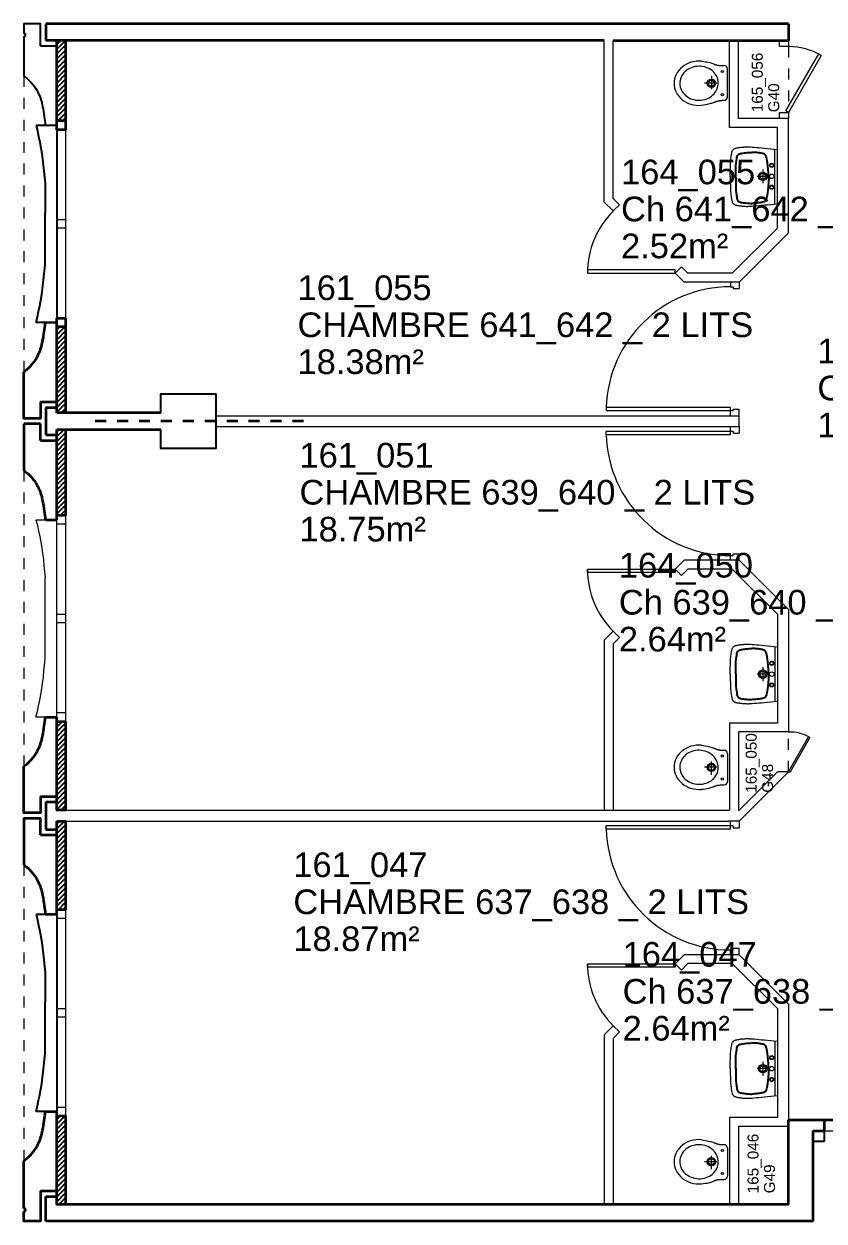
# Model space of a CAD drawing. Header units: metres. Extents: x -8 to 211, y -5 to 116.
# Drawn here: x 158.35 to 165.65, y 45.45 to 56.37 of the extents above; entities that cross this region are included whole.
import ezdxf

# ---------------------------------------------------------------- set-up
doc = ezdxf.new("R2010")
doc.units = ezdxf.units.M
doc.header["$LTSCALE"] = 0.6
doc.header["$MEASUREMENT"] = 0
doc.linetypes.add('CACHÉ', pattern=[0.25, 0.125, -0.125])
doc.linetypes.add('CONTINU', pattern=[0])
doc.layers.get('0').update_dxf_attribs({"linetype": 'CONTINUOUS'})
for name, color, linetype in [('002 poteaux', 7, 'CONTINUOUS'), ('004 cloisons', 7, 'CONTINUOUS'), ('004 isolation', 7, 'CONTINUOUS'), ('006 sanitaire', 5, 'CONTINUOUS'), ('007 Fenêtre', 7, 'CONTINUOUS'), ('A_Etiqu_Gaine', 8, 'CONTINUOUS'), ('A_Etiqu_Gaine_ancien', 8, 'CONTINUOUS'), ('A_Etiqu_Gaine_code', 8, 'CONTINUOUS'), ('A_Etiqu_Local', 8, 'CONTINUOUS')]:
    doc.layers.add(name, color=color, linetype=linetype)
for name, color, linetype, lineweight in [('A_CHASS', 4, 'CONTINU', 20), ('A_MURS_CLOI', 7, 'CONTINU', 20), ('A_MURS_STRU', 7, 'CONTINU', 35), ('A_PORT', 8, 'CONTINUOUS', 0), ('A_SANI', 5, 'CONTINU', 0)]:
    doc.layers.add(name, color=color, linetype=linetype, lineweight=lineweight)
doc.styles.add('Attribut', font='arial.ttf')

# ---------------------------------------------------------------- blocks, each defined once
blk = doc.blocks.new('BROCA4-G65')
at = {"layer": '007 Fenêtre', "linetype": 'Continuous'}
for p in [(13.593613, 2.269392), (13.593613, 1.530585)]:
    blk.add_line(p, (13.593613, 1.999991), dxfattribs=at)
for points in [[(13.510208, 2.799986), (13.700211, 2.799986), (13.700211, 0.999995), (13.510208, 0.999995)], [(13.510208, 2.799986), (13.52267, 2.748829), (13.534033, 2.697812), (13.544365, 2.646723), (13.553736, 2.595351), (13.562213, 2.543487), (13.569866, 2.490919), (13.576764, 2.437436), (13.582975, 2.382828), (13.588568, 2.326884), (13.593613, 2.269392)], [(13.510208, 0.999995), (13.52267, 1.051152), (13.534033, 1.102169), (13.544365, 1.153258), (13.553736, 1.204629), (13.562213, 1.256492), (13.569866, 1.30906), (13.576764, 1.362542), (13.582975, 1.41715), (13.588568, 1.473094), (13.593613, 1.530585)]]:
    blk.add_lwpolyline(points, dxfattribs=at)
blk = doc.blocks.new('BROCA4-G93')
at = {"layer": '004 cloisons', "color": 1, "linetype": 'Continuous'}
for p in [(13.593613, 9.469394), (13.593613, 8.730586)]:
    blk.add_line(p, (13.593613, 9.199992), dxfattribs=at)
blk.add_lwpolyline([(13.510208, 9.999988), (13.52267, 9.948831), (13.534033, 9.897813), (13.544365, 9.846724), (13.553736, 9.795353), (13.562213, 9.743488), (13.569866, 9.69092), (13.576764, 9.637438), (13.582975, 9.582829), (13.588568, 9.526885), (13.593613, 9.469394)], dxfattribs=at)
blk = doc.blocks.new('BROCA4-G92')
at = {"layer": '004 cloisons', "color": 1, "linetype": 'Continuous'}
for points in [[(13.510208, 9.999988), (13.700211, 9.999988), (13.700211, 8.199994), (13.510208, 8.199994)], [(13.510208, 8.199994), (13.52267, 8.251151), (13.534033, 8.302169), (13.544365, 8.353257), (13.553736, 8.404628), (13.562213, 8.456492), (13.569866, 8.50906), (13.576764, 8.562543), (13.582975, 8.617151), (13.588568, 8.673095), (13.593613, 8.730586)]]:
    blk.add_lwpolyline(points, dxfattribs=at)
at = {"layer": '004 cloisons'}
blk.add_blockref('BROCA4-G93', (0, 0), dxfattribs=at)
blk = doc.blocks.new('A_Etiqu_Local')
at = {"style": 'Attribut', "flags": 1}
for tag, p in [('CODE_HOPITAL', (-0.446, 1.974)), ('CODE_SITE', (-0.446, 1.749)), ('CODE_BATIMENT', (-0.446, 1.524)), ('CODE_SECTEUR', (-0.446, 1.299)), ('CODE_ETAGE', (-0.446, 1.074)), ('NOM_NORMALISE', (-0.446, -0.843)), ('SECTEUR_ACTIVITE', (-0.446, -1.068)), ('SOUS_SECTEUR_ACTIVITE', (-0.446, -1.293)), ('VOLUME', (-0.446, -1.518)), ('SERVICE', (-0.446, -1.743)), ('CODE_UG', (-0.446, -1.968)), ('CODE_UA', (-0.446, -2.193)), ('CODE_POLE', (-0.446, -2.418)), ('OCCUPANT_EXTERNE', (-0.446, -2.643)), ('DISPONIBILITE', (-0.446, -2.868)), ('ACCES_HANDICAPES', (-0.446, -3.093)), ('NATURE_SOL', (-0.446, -3.318)), ('RISQUE_LABORATOIRE', (-0.446, -3.543)), ('AMIANTE', (-0.446, -3.768))]:
    blk.add_attdef(tag, p, '', height=0.15, dxfattribs=at)
at = {"layer": 'A_Etiqu_Local', "style": 'Attribut'}
for tag, p in [('CODE_PIECE', (-0.448, 0.533)), ('NOM_USAGE', (-0.448, 0.195)), ('SURFACE', (-0.448, -0.142))]:
    blk.add_attdef(tag, p, '', height=0.225, dxfattribs=at)
blk = doc.blocks.new('A_Etiqu_Gaine')
at = {"style": 'Attribut', "flags": 1}
for tag, p in [('CODE_HOPITAL', (-0.432, 0.865)), ('CODE_SITE', (-0.432, 0.715)), ('CODE_BATIMENT', (-0.432, 0.565)), ('CODE_SECTEUR', (-0.432, 0.415)), ('CODE_ETAGE', (-0.432, 0.265)), ('NOM_NORMALISE', (-0.432, -0.335)), ('SECTEUR_ACTIVITE', (-0.432, -0.485)), ('SOUS_SECTEUR_ACTIVITE', (-0.432, -0.635)), ('SURFACE', (-0.432, -0.785)), ('CODE_UG', (-0.432, -0.935)), ('CODE_POLE', (-0.432, -1.085)), ('AMIANTE', (-0.432, -1.235))]:
    blk.add_attdef(tag, p, '', height=0.1, dxfattribs=at)
at = {"layer": 'A_Etiqu_Gaine', "style": 'Attribut'}
blk.add_attdef('NOM_USAGE', (-0.432, -0.185), '', height=0.1, dxfattribs=at)
at = {"layer": 'A_Etiqu_Gaine_ancien', "style": 'Attribut'}
blk.add_attdef('CODE_PIECE_ANCIEN', (-0.432, 0.115), '', height=0.1, dxfattribs=at)
at = {"layer": 'A_Etiqu_Gaine_code', "style": 'Attribut'}
blk.add_attdef('CODE_PIECE', (-0.432, -0.035), '', height=0.1, dxfattribs=at)
blk = doc.blocks.new('BROCA4-G329')
at = {"layer": '006 sanitaire', "linetype": 'Continuous'}
for points in [[(27.871058, 12.724569), (27.868091, 12.768528), (27.865162, 12.80576), (27.862252, 12.836877), (27.859341, 12.862489), (27.85641, 12.883208), (27.85344, 12.899643), (27.850412, 12.912407), (27.847308, 12.92211), (27.844107, 12.929363), (27.84079, 12.934776), (27.84079, 12.934776), (27.839079, 12.936977), (27.837307, 12.9389), (27.835448, 12.940577), (27.833475, 12.942039), (27.831361, 12.943315), (27.829079, 12.944436), (27.826603, 12.945433), (27.823905, 12.946336), (27.820959, 12.947175), (27.817738, 12.947981), (27.817738, 12.947981), (27.810426, 12.949572), (27.802072, 12.951126), (27.792839, 12.952621), (27.782893, 12.954029), (27.772398, 12.955327), (27.761519, 12.956489), (27.750421, 12.957491), (27.739267, 12.958306), (27.728224, 12.958911), (27.717455, 12.95928)], [(27.871058, 12.727926), (27.868091, 12.683964), (27.865162, 12.646729), (27.862252, 12.615611), (27.859341, 12.589998), (27.85641, 12.56928), (27.85344, 12.552844), (27.850412, 12.540081), (27.847308, 12.530379), (27.844107, 12.523127), (27.84079, 12.517713), (27.84079, 12.517713), (27.839079, 12.515513), (27.837307, 12.513589), (27.835448, 12.511912), (27.833475, 12.51045), (27.831361, 12.509173), (27.829079, 12.508051), (27.826603, 12.507053), (27.823905, 12.50615), (27.820959, 12.50531), (27.817738, 12.504503), (27.817738, 12.504503), (27.810424, 12.502912), (27.802055, 12.501356), (27.79278, 12.49986), (27.782754, 12.498449), (27.772126, 12.497148), (27.761048, 12.495981), (27.749672, 12.494974), (27.73815, 12.494151), (27.726633, 12.493536), (27.715273, 12.493155)]]:
    blk.add_lwpolyline(points, dxfattribs=at)
blk = doc.blocks.new('BROCA4-G330')
at = {"layer": '006 sanitaire', "linetype": 'Continuous'}
for points in [[(27.569025, 12.724569), (27.569417, 12.768528), (27.570285, 12.80576), (27.571591, 12.836877), (27.573297, 12.862489), (27.575364, 12.883208), (27.577755, 12.899643), (27.580432, 12.912407), (27.583357, 12.92211), (27.586492, 12.929363), (27.589798, 12.934776), (27.589798, 12.934776), (27.59151, 12.936977), (27.593281, 12.9389), (27.59514, 12.940577), (27.597113, 12.942039), (27.599227, 12.943315), (27.601508, 12.944436), (27.603985, 12.945433), (27.606682, 12.946336), (27.609628, 12.947175), (27.612849, 12.947981), (27.612849, 12.947981), (27.62016, 12.949572), (27.628515, 12.951126), (27.637748, 12.952621), (27.647695, 12.954029), (27.658191, 12.955327), (27.669071, 12.956489), (27.68017, 12.957491), (27.691324, 12.958306), (27.702368, 12.958911), (27.713137, 12.95928)], [(27.569025, 12.727926), (27.569417, 12.683964), (27.570285, 12.646729), (27.571591, 12.615611), (27.573297, 12.589998), (27.575364, 12.56928), (27.577755, 12.552844), (27.580432, 12.540081), (27.583357, 12.530379), (27.586492, 12.523127), (27.589798, 12.517713), (27.589798, 12.517713), (27.59151, 12.515513), (27.593281, 12.513589), (27.59514, 12.511912), (27.597113, 12.51045), (27.599227, 12.509173), (27.601508, 12.508051), (27.603985, 12.507053), (27.606682, 12.50615), (27.609628, 12.50531), (27.612849, 12.504503), (27.612849, 12.504503), (27.620163, 12.502912), (27.628533, 12.501356), (27.637807, 12.49986), (27.647835, 12.498449), (27.658464, 12.497148), (27.669542, 12.495981), (27.680918, 12.494974), (27.692441, 12.494151), (27.703958, 12.493536), (27.715319, 12.493155)]]:
    blk.add_lwpolyline(points, dxfattribs=at)

msp = doc.modelspace()

# ---------------------------------------------------------------- linework, layer by layer
at = {"layer": '002 poteaux', "color": 8, "linetype": 'Continuous'}
msp.add_lwpolyline([(159.6, 52.821), (159.6, 52.996), (160.1, 52.996), (160.1, 52.496), (159.6, 52.496), (159.6, 52.671)], dxfattribs=at)
at = {"layer": '004 cloisons', "color": 8, "linetype": 'Continuous'}
for p, q in [((158.5, 56.171), (158.65, 56.171)), ((158.65, 55.446), (158.65, 56.171)), ((158.55, 55.446), (158.65, 55.446)), ((158.55, 53.646), (158.65, 53.646))]:
    msp.add_line(p, q, dxfattribs=at)
for points in [[(158.5, 56.171), (158.5, 56.371), (158.35, 56.371), (158.35, 56.286)], [(158.35, 56.256), (158.35, 55.896)], [(158.35, 55.896), (158.375, 55.876), (158.397, 55.856), (158.416, 55.837), (158.432, 55.818), (158.446, 55.8), (158.458, 55.783), (158.468, 55.766), (158.477, 55.749), (158.484, 55.733), (158.491, 55.718), (158.491, 55.718), (158.494, 55.71), (158.497, 55.703), (158.5, 55.695), (158.502, 55.688), (158.505, 55.68), (158.507, 55.672), (158.509, 55.664), (158.512, 55.656), (158.514, 55.647), (158.516, 55.637), (158.516, 55.637), (158.52, 55.617), (158.524, 55.595), (158.528, 55.573), (158.531, 55.55), (158.535, 55.527), (158.538, 55.506), (158.541, 55.487), (158.543, 55.47), (158.545, 55.456), (158.547, 55.446)]]:
    msp.add_lwpolyline(points, dxfattribs=at)
msp.add_lwpolyline([(165.65, 46.171), (165.55, 46.171), (165.55, 46.271), (165.65, 46.271)], close=True, dxfattribs=at)
msp.add_arc((158.35, 56.271), 0.015, 270, 90, dxfattribs=at)
at = {"layer": '004 isolation', "color": 8, "linetype": 'Continuous'}
for p, q in [((158.686, 56.221), (158.65, 56.185)), ((158.65, 56.141), (158.73, 56.221)), ((158.65, 55.486), (158.65, 56.221)), ((158.65, 56.221), (158.73, 56.221)), ((158.73, 56.177), (158.65, 56.097)), ((158.73, 56.221), (158.73, 55.486)), ((158.65, 56.053), (158.73, 56.133)), ((158.73, 56.089), (158.65, 56.009)), ((158.65, 55.964), (158.73, 56.044)), ((158.73, 56), (158.65, 55.92)), ((158.65, 55.876), (158.73, 55.956)), ((158.73, 55.912), (158.65, 55.832)), ((158.65, 55.788), (158.73, 55.868)), ((158.73, 55.823), (158.65, 55.743)), ((158.65, 55.699), (158.73, 55.779)), ((158.73, 55.735), (158.65, 55.655)), ((158.65, 55.611), (158.73, 55.691)), ((158.73, 55.647), (158.65, 55.567)), ((158.65, 55.522), (158.73, 55.602)), ((158.73, 55.558), (158.658, 55.486)), ((158.702, 55.486), (158.73, 55.514)), ((158.73, 55.486), (158.65, 55.486)), ((158.678, 53.606), (158.65, 53.578)), ((158.65, 53.534), (158.723, 53.606)), ((158.65, 53.606), (158.73, 53.606)), ((158.65, 52.821), (158.65, 53.606)), ((158.73, 53.569), (158.65, 53.489)), ((158.73, 53.606), (158.73, 52.821)), ((158.65, 53.445), (158.73, 53.525)), ((158.73, 53.481), (158.65, 53.401)), ((158.65, 53.357), (158.73, 53.437)), ((158.73, 53.393), (158.65, 53.313)), ((158.65, 53.268), (158.73, 53.348)), ((158.73, 53.304), (158.65, 53.224)), ((158.65, 53.18), (158.73, 53.26)), ((158.73, 53.216), (158.65, 53.136)), ((158.65, 53.092), (158.73, 53.172)), ((158.73, 53.128), (158.65, 53.048)), ((158.65, 53.003), (158.73, 53.083)), ((158.73, 53.039), (158.65, 52.959)), ((158.65, 52.915), (158.73, 52.995)), ((158.73, 52.951), (158.65, 52.871)), ((158.65, 52.827), (158.73, 52.907)), ((158.73, 52.821), (158.65, 52.821)), ((158.73, 52.862), (158.689, 52.821)), ((158.671, 52.671), (158.65, 52.65)), ((158.65, 52.606), (158.716, 52.671)), ((158.73, 52.671), (158.65, 52.671)), ((158.65, 52.671), (158.65, 51.886)), ((158.73, 51.886), (158.73, 52.671)), ((158.73, 52.641), (158.65, 52.561)), ((158.65, 52.517), (158.73, 52.597)), ((158.73, 52.553), (158.65, 52.473)), ((158.65, 52.429), (158.73, 52.509)), ((158.73, 52.465), (158.65, 52.385)), ((158.65, 52.341), (158.73, 52.421)), ((158.73, 52.376), (158.65, 52.296)), ((158.65, 52.252), (158.73, 52.332)), ((158.73, 52.288), (158.65, 52.208)), ((158.65, 52.164), (158.73, 52.244)), ((158.73, 52.2), (158.65, 52.12)), ((158.65, 52.075), (158.73, 52.155)), ((158.73, 52.111), (158.65, 52.031)), ((158.65, 51.987), (158.73, 52.067)), ((158.73, 52.023), (158.65, 51.943)), ((158.65, 51.899), (158.73, 51.979)), ((158.73, 51.934), (158.682, 51.886)), ((158.65, 51.886), (158.73, 51.886)), ((158.726, 51.886), (158.73, 51.89)), ((158.658, 50.006), (158.65, 49.998)), ((158.65, 49.954), (158.702, 50.006)), ((158.65, 50.006), (158.73, 50.006)), ((158.65, 49.196), (158.65, 50.006)), ((158.73, 49.99), (158.65, 49.91)), ((158.65, 49.866), (158.73, 49.946)), ((158.73, 50.006), (158.73, 49.196)), ((158.73, 49.901), (158.65, 49.821)), ((158.65, 49.777), (158.73, 49.857)), ((158.73, 49.813), (158.65, 49.733)), ((158.65, 49.689), (158.73, 49.769)), ((158.73, 49.725), (158.65, 49.645)), ((158.65, 49.6), (158.73, 49.68)), ((158.73, 49.636), (158.65, 49.556)), ((158.65, 49.512), (158.73, 49.592)), ((158.73, 49.548), (158.65, 49.468)), ((158.65, 49.424), (158.73, 49.504)), ((158.73, 49.459), (158.65, 49.379)), ((158.65, 49.335), (158.73, 49.415)), ((158.73, 49.371), (158.65, 49.291)), ((158.65, 49.247), (158.73, 49.327)), ((158.73, 49.283), (158.65, 49.203)), ((158.73, 49.196), (158.65, 49.196)), ((158.688, 49.196), (158.73, 49.238)), ((158.676, 49.096), (158.65, 49.07)), ((158.65, 49.026), (158.72, 49.096)), ((158.65, 48.286), (158.65, 49.096)), ((158.65, 49.096), (158.73, 49.096)), ((158.73, 49.062), (158.65, 48.982)), ((158.73, 49.096), (158.73, 48.286)), ((158.65, 48.937), (158.73, 49.017)), ((158.73, 48.973), (158.65, 48.893)), ((158.65, 48.849), (158.73, 48.929)), ((158.73, 48.885), (158.65, 48.805)), ((158.65, 48.761), (158.73, 48.841)), ((158.73, 48.797), (158.65, 48.716)), ((158.65, 48.672), (158.73, 48.752)), ((158.73, 48.708), (158.65, 48.628)), ((158.65, 48.584), (158.73, 48.664)), ((158.73, 48.62), (158.65, 48.54)), ((158.65, 48.496), (158.73, 48.576)), ((158.73, 48.531), (158.65, 48.451)), ((158.65, 48.407), (158.73, 48.487)), ((158.73, 48.443), (158.65, 48.363)), ((158.65, 48.319), (158.73, 48.399)), ((158.73, 48.355), (158.662, 48.286)), ((158.706, 48.286), (158.73, 48.31)), ((158.73, 48.286), (158.65, 48.286)), ((158.682, 46.406), (158.65, 46.374)), ((158.65, 46.33), (158.726, 46.406)), ((158.65, 45.596), (158.65, 46.406)), ((158.65, 46.406), (158.73, 46.406)), ((158.73, 46.366), (158.65, 46.286)), ((158.73, 46.406), (158.73, 45.596)), ((158.65, 46.242), (158.73, 46.322)), ((158.73, 46.277), (158.65, 46.197)), ((158.65, 46.153), (158.73, 46.233)), ((158.73, 46.189), (158.65, 46.109)), ((158.65, 46.065), (158.73, 46.145)), ((158.73, 46.101), (158.65, 46.021)), ((158.65, 45.976), (158.73, 46.056)), ((158.73, 46.012), (158.65, 45.932)), ((158.65, 45.888), (158.73, 45.968)), ((158.73, 45.924), (158.65, 45.844)), ((158.65, 45.8), (158.73, 45.88)), ((158.73, 45.836), (158.65, 45.756)), ((158.65, 45.711), (158.73, 45.791)), ((158.73, 45.747), (158.65, 45.667)), ((158.65, 45.623), (158.73, 45.703)), ((158.73, 45.596), (158.65, 45.596)), ((158.73, 45.659), (158.667, 45.596)), ((158.712, 45.596), (158.73, 45.615))]:
    msp.add_line(p, q, dxfattribs=at)
at = {"layer": 'A_CHASS', "color": 8, "linetype": 'CACHÉ'}
for p, q in [((158.35, 55.896), (158.35, 53.196)), ((158.35, 52.296), (158.35, 49.596)), ((158.35, 48.696), (158.35, 45.996)), ((165.65, 46.271), (167.1, 46.271))]:
    msp.add_line(p, q, dxfattribs=at)
at = {"layer": 'A_CHASS', "color": 8, "linetype": 'Continuous'}
for p, q in [((158.65, 53.686), (158.65, 55.406)), ((158.73, 55.406), (158.73, 53.686)), ((158.543, 50.577), (158.543, 51.316)), ((158.65, 50.986), (158.73, 50.986)), ((158.73, 50.906), (158.65, 50.906))]:
    msp.add_line(p, q, dxfattribs=at)
for points in [[(158.65, 54.586), (158.73, 54.586)], [(158.73, 54.506), (158.65, 54.506)], [(158.46, 51.846), (158.473, 51.795), (158.484, 51.744), (158.494, 51.693), (158.504, 51.641), (158.512, 51.59), (158.52, 51.537), (158.527, 51.484), (158.533, 51.429), (158.538, 51.373), (158.543, 51.316)], [(158.46, 51.846), (158.65, 51.846)], [(158.73, 51.886), (158.73, 50.006), (158.65, 50.006), (158.65, 51.886)], [(158.65, 51.886), (158.73, 51.886)], [(158.73, 51.806), (158.65, 51.806)], [(158.46, 50.046), (158.473, 50.097), (158.484, 50.148), (158.494, 50.199), (158.504, 50.251), (158.512, 50.303), (158.52, 50.355), (158.527, 50.409), (158.533, 50.463), (158.538, 50.519), (158.543, 50.577)], [(158.65, 50.046), (158.46, 50.046)], [(158.65, 50.086), (158.73, 50.086)], [(158.73, 48.286), (158.73, 46.406), (158.65, 46.406), (158.65, 48.286)], [(158.65, 48.286), (158.73, 48.286)], [(158.73, 48.206), (158.65, 48.206)], [(158.65, 47.386), (158.73, 47.386)], [(158.73, 47.306), (158.65, 47.306)], [(158.65, 46.486), (158.73, 46.486)]]:
    msp.add_lwpolyline(points, dxfattribs=at)
at = {"layer": 'A_MURS_CLOI', "color": 8, "linetype": 'Continuous'}
for p, q in [((163.645, 54.746), (163.645, 56.221)), ((163.725, 54.779), (163.725, 56.221)), ((164.788, 55.427), (164.788, 56.221)), ((164.868, 55.507), (164.868, 56.221)), ((165.325, 55.507), (164.868, 55.507)), ((165.325, 54.466), (165.325, 55.507)), ((165.225, 55.427), (164.788, 55.427)), ((165.225, 54.507), (165.225, 55.427)), ((163.727, 54.664), (163.645, 54.746)), ((163.783, 54.72), (163.725, 54.779)), ((163.727, 54.664), (163.783, 54.72)), ((164.813, 54.096), (165.225, 54.507)), ((164.875, 54.016), (165.325, 54.466)), ((164.292, 54.098), (164.349, 54.154)), ((164.375, 54.016), (164.292, 54.098)), ((164.408, 54.096), (164.349, 54.154)), ((164.813, 54.096), (164.408, 54.096)), ((164.875, 54.016), (164.375, 54.016)), ((160.1, 52.796), (164.775, 52.796)), ((164.875, 52.696), (164.875, 52.796)), ((160.1, 52.696), (164.775, 52.696)), ((164.375, 51.476), (164.292, 51.394)), ((164.875, 51.476), (164.375, 51.476)), ((164.875, 51.476), (165.325, 51.026)), ((164.292, 51.394), (164.349, 51.337)), ((164.408, 51.396), (164.349, 51.337)), ((164.813, 51.396), (164.408, 51.396)), ((164.813, 51.396), (165.225, 50.985)), ((165.325, 51.026), (165.325, 49.91)), ((165.225, 50.985), (165.225, 49.99)), ((163.727, 50.828), (163.645, 50.746)), ((163.727, 50.828), (163.783, 50.772)), ((163.645, 50.746), (163.645, 49.196)), ((163.783, 50.772), (163.725, 50.713)), ((163.725, 50.713), (163.725, 49.196)), ((164.788, 49.99), (164.788, 49.196)), ((165.225, 49.99), (164.788, 49.99)), ((165.325, 49.91), (164.868, 49.91)), ((164.868, 49.91), (164.868, 49.189)), ((165.224, 49.546), (164.868, 49.189)), ((164.875, 49.096), (165.325, 49.546)), ((165.325, 49.546), (165.224, 49.546)), ((158.65, 49.196), (164.788, 49.196)), ((158.65, 49.096), (164.775, 49.096)), ((164.375, 47.876), (164.292, 47.794)), ((164.875, 47.876), (164.375, 47.876)), ((164.875, 47.876), (165.325, 47.426)), ((164.292, 47.794), (164.349, 47.737)), ((164.408, 47.796), (164.349, 47.737)), ((164.813, 47.796), (164.408, 47.796)), ((164.813, 47.796), (165.225, 47.385)), ((165.325, 47.426), (165.325, 46.31)), ((165.225, 47.385), (165.225, 46.39)), ((163.727, 47.228), (163.645, 47.146)), ((163.727, 47.228), (163.783, 47.172)), ((163.645, 47.146), (163.645, 45.596)), ((163.783, 47.172), (163.725, 47.113)), ((163.725, 47.113), (163.725, 46.149)), ((165.225, 46.39), (164.788, 46.39)), ((164.788, 46.39), (164.788, 45.596)), ((165.325, 46.31), (164.868, 46.31)), ((164.868, 46.31), (164.868, 45.596)), ((163.725, 46.149), (163.725, 45.596))]:
    msp.add_line(p, q, dxfattribs=at)
at = {"layer": 'A_MURS_STRU', "color": 8, "linetype": 'Continuous'}
for p, q in [((165.325, 56.371), (158.55, 56.371)), ((158.55, 56.371), (158.55, 56.221)), ((165.325, 56.371), (165.325, 56.221)), ((163.645, 56.221), (158.55, 56.221)), ((163.725, 56.221), (165.325, 56.221)), ((158.73, 53.686), (158.73, 52.821)), ((158.5, 52.921), (158.65, 52.921)), ((158.55, 52.871), (158.55, 52.621)), ((158.55, 52.871), (158.65, 52.871)), ((159.6, 52.821), (158.65, 52.821)), ((158.5, 52.721), (158.35, 52.721)), ((158.35, 52.721), (158.35, 52.296)), ((158.5, 52.571), (158.5, 52.721)), ((158.65, 52.671), (159.6, 52.671)), ((158.65, 51.846), (158.65, 52.671)), ((158.5, 52.571), (158.65, 52.571)), ((158.55, 52.621), (158.65, 52.621)), ((158.35, 52.296), (158.375, 52.276)), ((158.375, 52.276), (158.397, 52.256)), ((158.397, 52.256), (158.416, 52.237)), ((158.416, 52.237), (158.432, 52.218)), ((158.432, 52.218), (158.446, 52.2)), ((158.446, 52.2), (158.458, 52.183)), ((158.458, 52.183), (158.468, 52.166)), ((158.468, 52.166), (158.477, 52.149)), ((158.477, 52.149), (158.484, 52.133)), ((158.484, 52.133), (158.491, 52.118)), ((158.491, 52.118), (158.494, 52.11)), ((158.494, 52.11), (158.497, 52.103)), ((158.497, 52.103), (158.5, 52.095)), ((158.5, 52.095), (158.502, 52.088)), ((158.502, 52.088), (158.505, 52.08)), ((158.505, 52.08), (158.507, 52.072)), ((158.507, 52.072), (158.509, 52.064)), ((158.509, 52.064), (158.512, 52.056)), ((158.512, 52.056), (158.514, 52.047)), ((158.514, 52.047), (158.516, 52.037)), ((158.516, 52.037), (158.52, 52.017)), ((158.52, 52.017), (158.524, 51.995)), ((158.524, 51.995), (158.528, 51.973)), ((158.528, 51.973), (158.531, 51.95)), ((158.531, 51.95), (158.535, 51.927)), ((158.535, 51.927), (158.538, 51.906)), ((158.538, 51.906), (158.541, 51.887)), ((158.541, 51.887), (158.543, 51.87)), ((158.543, 51.87), (158.545, 51.856)), ((158.545, 51.856), (158.547, 51.846)), ((158.55, 51.846), (158.65, 51.846)), ((158.55, 50.046), (158.65, 50.046)), ((158.5, 49.321), (158.65, 49.321)), ((158.55, 49.271), (158.55, 49.021)), ((158.55, 49.271), (158.65, 49.271)), ((158.65, 48.246), (158.65, 49.096)), ((158.5, 48.971), (158.65, 48.971)), ((158.55, 49.021), (158.65, 49.021)), ((158.55, 48.246), (158.65, 48.246)), ((158.55, 46.446), (158.65, 46.446)), ((165.325, 46.371), (165.65, 46.371)), ((165.325, 45.596), (165.325, 46.371)), ((165.65, 46.371), (165.65, 46.271)), ((165.55, 46.271), (165.65, 46.271)), ((165.55, 45.446), (165.55, 46.271)), ((158.5, 45.721), (158.65, 45.721)), ((158.55, 45.446), (158.55, 45.671)), ((158.55, 45.671), (158.65, 45.671)), ((165.325, 45.596), (158.65, 45.596)), ((165.55, 45.446), (158.55, 45.446))]:
    msp.add_line(p, q, dxfattribs=at)
at = {"layer": 'A_MURS_STRU', "color": 8, "linetype": 'CACHÉ'}
for p, q in [((160.9, 52.746), (159, 52.746)), ((165.65, 46.371), (167.1, 46.371))]:
    msp.add_line(p, q, dxfattribs=at)
at = {"layer": 'A_MURS_STRU', "color": 8, "linetype": 'Continuous'}
for points in [[(158.73, 56.221), (158.73, 55.406), (158.65, 55.406), (158.65, 56.221)], [(158.73, 55.486), (158.65, 55.486)], [(158.35, 53.196), (158.375, 53.216), (158.397, 53.236), (158.416, 53.255), (158.432, 53.274), (158.446, 53.292), (158.458, 53.31), (158.468, 53.327), (158.477, 53.343), (158.484, 53.359), (158.491, 53.374), (158.491, 53.374), (158.494, 53.382), (158.497, 53.389), (158.5, 53.397), (158.502, 53.404), (158.505, 53.412), (158.507, 53.42), (158.509, 53.428), (158.512, 53.437), (158.514, 53.445), (158.516, 53.455), (158.516, 53.455), (158.52, 53.475), (158.524, 53.497), (158.528, 53.52), (158.531, 53.542), (158.535, 53.565), (158.538, 53.586), (158.541, 53.605), (158.543, 53.622), (158.545, 53.636), (158.547, 53.646)], [(158.65, 52.821), (158.65, 53.686)], [(158.65, 53.686), (158.73, 53.686)], [(158.73, 53.606), (158.65, 53.606)], [(158.5, 52.921), (158.5, 52.771), (158.35, 52.771), (158.35, 53.196)], [(158.73, 52.671), (158.73, 51.886), (158.65, 51.886)], [(158.35, 49.596), (158.375, 49.616), (158.397, 49.636), (158.416, 49.655), (158.432, 49.674), (158.446, 49.692), (158.458, 49.71), (158.468, 49.727), (158.477, 49.743), (158.484, 49.759), (158.491, 49.774), (158.491, 49.774), (158.494, 49.782), (158.497, 49.789), (158.5, 49.797), (158.502, 49.804), (158.505, 49.812), (158.507, 49.82), (158.509, 49.828), (158.512, 49.837), (158.514, 49.845), (158.516, 49.855), (158.516, 49.855), (158.52, 49.875), (158.524, 49.897), (158.528, 49.92), (158.531, 49.942), (158.535, 49.965), (158.538, 49.986), (158.541, 50.005), (158.543, 50.022), (158.545, 50.036), (158.547, 50.046)], [(158.65, 50.006), (158.73, 50.006), (158.73, 49.196), (158.65, 49.196), (158.65, 50.046)], [(158.5, 49.321), (158.5, 49.171), (158.35, 49.171), (158.35, 49.596)], [(158.5, 48.971), (158.5, 49.121), (158.35, 49.121), (158.35, 48.696)], [(158.65, 49.096), (158.73, 49.096), (158.73, 48.286), (158.65, 48.286)], [(158.35, 48.696), (158.375, 48.676), (158.397, 48.656), (158.416, 48.637), (158.432, 48.618), (158.446, 48.6), (158.458, 48.583), (158.468, 48.566), (158.477, 48.549), (158.484, 48.533), (158.491, 48.518), (158.491, 48.518), (158.494, 48.51), (158.497, 48.503), (158.5, 48.495), (158.502, 48.488), (158.505, 48.48), (158.507, 48.472), (158.509, 48.464), (158.512, 48.456), (158.514, 48.447), (158.516, 48.437), (158.516, 48.437), (158.52, 48.417), (158.524, 48.395), (158.528, 48.373), (158.531, 48.35), (158.535, 48.327), (158.538, 48.306), (158.541, 48.287), (158.543, 48.27), (158.545, 48.256), (158.547, 48.246)], [(158.35, 45.996), (158.375, 46.016), (158.397, 46.036), (158.416, 46.055), (158.432, 46.074), (158.446, 46.092), (158.458, 46.11), (158.468, 46.127), (158.477, 46.143), (158.484, 46.159), (158.491, 46.174), (158.491, 46.174), (158.494, 46.182), (158.497, 46.189), (158.5, 46.197), (158.502, 46.204), (158.505, 46.212), (158.507, 46.22), (158.509, 46.228), (158.512, 46.237), (158.514, 46.245), (158.516, 46.255), (158.516, 46.255), (158.52, 46.275), (158.524, 46.297), (158.528, 46.32), (158.531, 46.342), (158.535, 46.365), (158.538, 46.386), (158.541, 46.405), (158.543, 46.422), (158.545, 46.436), (158.547, 46.446)], [(158.65, 46.406), (158.73, 46.406), (158.73, 45.596), (158.65, 45.596), (158.65, 46.446)], [(158.35, 45.561), (158.35, 45.996)], [(158.5, 45.721), (158.5, 45.446), (158.35, 45.446), (158.35, 45.531)]]:
    msp.add_lwpolyline(points, dxfattribs=at)
msp.add_arc((158.35, 45.546), 0.015, 270, 90, dxfattribs=at)
at = {"layer": 'A_PORT', "color": 8, "linetype": 'Continuous'}
for p, q in [((165.245, 56.164), (165.245, 56.221)), ((165.245, 56.221), (165.325, 56.221)), ((165.325, 56.164), (165.245, 56.164)), ((165.325, 56.221), (165.325, 56.164)), ((165.245, 55.507), (165.245, 55.564)), ((165.245, 55.564), (165.325, 55.564)), ((165.325, 55.507), (165.245, 55.507)), ((165.325, 55.564), (165.325, 55.507)), ((164.292, 54.128), (163.492, 54.128)), ((163.492, 54.128), (163.492, 54.098)), ((163.492, 54.098), (164.292, 54.098)), ((164.292, 54.098), (164.292, 54.128)), ((164.875, 54.016), (164.795, 54.016)), ((164.795, 54.016), (164.795, 53.972)), ((164.795, 53.972), (164.822, 53.972)), ((164.822, 53.972), (164.822, 53.956)), ((164.875, 54.016), (164.875, 53.956)), ((164.822, 53.956), (164.875, 53.956)), ((164.795, 52.87), (163.663, 52.87)), ((163.663, 52.87), (163.663, 52.84)), ((164.822, 52.84), (163.663, 52.84)), ((164.775, 52.796), (164.875, 52.796)), ((164.775, 52.796), (164.775, 52.796)), ((164.795, 52.796), (164.795, 52.87)), ((164.822, 52.856), (164.875, 52.856)), ((164.822, 52.84), (164.822, 52.856)), ((164.875, 52.796), (164.875, 52.856)), ((164.775, 52.696), (164.875, 52.696)), ((164.795, 52.622), (164.795, 52.696)), ((164.875, 52.696), (164.875, 52.636)), ((164.822, 52.652), (163.663, 52.652)), ((163.663, 52.622), (163.663, 52.652)), ((164.795, 52.622), (163.663, 52.622)), ((164.822, 52.652), (164.822, 52.636)), ((164.822, 52.636), (164.875, 52.636)), ((164.795, 51.52), (164.822, 51.52)), ((164.795, 51.476), (164.795, 51.52)), ((164.875, 51.476), (164.795, 51.476)), ((164.822, 51.536), (164.875, 51.536)), ((164.822, 51.52), (164.822, 51.536)), ((164.875, 51.476), (164.875, 51.536)), ((163.492, 51.364), (163.492, 51.394)), ((163.492, 51.394), (164.292, 51.394)), ((164.292, 51.364), (163.492, 51.364)), ((164.292, 51.394), (164.292, 51.364)), ((164.875, 49.096), (164.774, 49.096)), ((164.775, 49.096), (164.774, 49.096)), ((164.774, 49.096), (164.774, 49.096)), ((164.795, 49.022), (164.795, 49.096)), ((164.874, 49.096), (164.875, 49.096)), ((164.875, 49.096), (164.875, 49.036)), ((164.822, 49.052), (163.663, 49.052)), ((163.663, 49.022), (163.663, 49.052)), ((164.795, 49.022), (163.663, 49.022)), ((164.822, 49.052), (164.822, 49.036)), ((164.822, 49.036), (164.875, 49.036)), ((164.795, 47.92), (164.822, 47.92)), ((164.795, 47.876), (164.795, 47.92)), ((164.875, 47.876), (164.795, 47.876)), ((164.822, 47.936), (164.875, 47.936)), ((164.822, 47.92), (164.822, 47.936)), ((164.875, 47.876), (164.875, 47.936)), ((163.492, 47.764), (163.492, 47.794)), ((163.492, 47.794), (164.292, 47.794)), ((164.292, 47.764), (163.492, 47.764)), ((164.292, 47.794), (164.292, 47.764))]:
    msp.add_line(p, q, dxfattribs=at)
at = {"layer": 'A_PORT', "color": 8, "linetype": 'CACHÉ'}
for p, q in [((165.325, 56.164), (165.325, 55.564)), ((165.325, 49.546), (165.325, 49.91))]:
    msp.add_line(p, q, dxfattribs=at)
at = {"layer": 'A_PORT', "color": 8, "linetype": 'Continuous'}
for points in [[(165.302, 55.577), (165.602, 56.097), (165.624, 56.084), (165.325, 55.564)], [(165.325, 49.547), (165.509, 49.866), (165.521, 49.86), (165.337, 49.54)]]:
    msp.add_lwpolyline(points, close=True, dxfattribs=at)
for centre, radius, start, end in [((165.325, 55.564), 0.6, 60, 90), ((164.292, 54.098), 0.8, 135, 180), ((164.795, 52.84), 1.132, 90, 178.4814), ((164.795, 52.652), 1.132, 181.5186, 270), ((164.292, 51.394), 0.8, 180, 225), ((165.337, 49.54), 0.369, 60, 91.8596), ((164.795, 49.052), 1.132, 181.5186, 270), ((164.292, 47.794), 0.8, 180, 225)]:
    msp.add_arc(centre, radius, start, end, dxfattribs=at)
at = {"layer": 'A_SANI', "color": 8, "linetype": 'Continuous'}
for p, q in [((164.736, 55.991), (164.739, 55.991)), ((164.768, 55.704), (164.768, 55.961)), ((164.671, 55.83), (164.558, 55.83)), ((164.622, 55.898), (164.622, 55.776)), ((164.736, 55.674), (164.739, 55.674)), ((165.2, 54.73), (165.2, 55.226)), ((165.225, 54.73), (165.225, 55.226)), ((165.142, 54.98), (165.04, 54.98)), ((165.091, 55.043), (165.091, 54.917)), ((165.2, 50.687), (165.2, 50.191)), ((165.225, 50.687), (165.225, 50.191)), ((165.091, 50.5), (165.091, 50.374)), ((165.142, 50.437), (165.04, 50.437)), ((164.736, 49.744), (164.739, 49.743)), ((164.768, 49.713), (164.768, 49.456)), ((164.622, 49.519), (164.622, 49.641)), ((164.671, 49.587), (164.558, 49.587)), ((164.736, 49.426), (164.739, 49.426)), ((165.2, 47.087), (165.2, 46.591)), ((165.225, 47.087), (165.225, 46.591)), ((165.091, 46.9), (165.091, 46.774)), ((165.142, 46.837), (165.04, 46.837)), ((164.736, 46.144), (164.739, 46.143)), ((164.768, 46.113), (164.768, 45.856)), ((164.622, 45.919), (164.622, 46.041)), ((164.671, 45.987), (164.558, 45.987)), ((164.736, 45.826), (164.739, 45.826))]:
    msp.add_line(p, q, dxfattribs=at)
for points in [[(164.531, 56.031, 0.092603), (164.436, 56.021, 0.097518), (164.356, 55.978, 0.107322), (164.3, 55.909, 0.116228), (164.281, 55.829, 0.11669), (164.3, 55.749, 0.108258), (164.356, 55.68, 0.098236), (164.436, 55.638, 0.092772), (164.531, 55.629, 0.094013)], [(164.348, 55.768, 0.102556), (164.387, 55.718, 0.093461), (164.444, 55.685, 0.177234), (164.581, 55.688, 0.093461), (164.636, 55.723, 0.102556), (164.673, 55.775, 0.222732), (164.671, 55.892, 0.102556), (164.632, 55.942, 0.093461), (164.575, 55.974, 0.177132), (164.438, 55.972, 0.093461), (164.383, 55.937, 0.102556), (164.346, 55.885, 0.222887), (164.348, 55.768)], [(164.531, 49.788, 0.092772), (164.436, 49.779, 0.098236), (164.356, 49.737, 0.108258), (164.3, 49.668, 0.11669), (164.281, 49.588, 0.116228), (164.3, 49.508, 0.107322), (164.356, 49.439, 0.097518), (164.436, 49.396, 0.092603), (164.531, 49.386, 0.094447)], [(164.346, 49.532, 0.102556), (164.383, 49.48, 0.093461), (164.438, 49.446, 0.177079), (164.575, 49.443, 0.093461), (164.632, 49.475, 0.102556), (164.671, 49.526, 0.222835), (164.673, 49.642, 0.102556), (164.636, 49.695, 0.093461), (164.581, 49.729, 0.177231), (164.444, 49.732, 0.093461), (164.387, 49.7, 0.102556), (164.348, 49.649, 0.222727), (164.346, 49.532)], [(164.531, 46.188, 0.092772), (164.436, 46.179, 0.098236), (164.356, 46.137, 0.108258), (164.3, 46.068, 0.11669), (164.281, 45.988, 0.116228), (164.3, 45.908, 0.107322), (164.356, 45.839, 0.097518), (164.436, 45.796, 0.092603), (164.531, 45.786, 0.094447)], [(164.346, 45.932, 0.102556), (164.383, 45.88, 0.093461), (164.438, 45.846, 0.177079), (164.575, 45.843, 0.093461), (164.632, 45.875, 0.102556), (164.671, 45.926, 0.222835), (164.673, 46.042, 0.102556), (164.636, 46.095, 0.093461), (164.581, 46.129, 0.177231), (164.444, 46.132, 0.093461), (164.387, 46.1, 0.102556), (164.348, 46.049, 0.222727), (164.346, 45.932)]]:
    msp.add_lwpolyline(points, format="xyb", dxfattribs=at)
for points in [[(164.531, 56.03), (164.551, 56.028), (164.568, 56.026), (164.583, 56.024), (164.597, 56.021), (164.608, 56.018), (164.618, 56.015), (164.627, 56.013), (164.635, 56.01), (164.641, 56.007), (164.647, 56.005), (164.647, 56.005), (164.65, 56.004), (164.652, 56.002), (164.654, 56.002), (164.657, 56.001), (164.659, 56), (164.661, 55.999), (164.663, 55.998), (164.665, 55.998), (164.667, 55.997), (164.669, 55.997), (164.669, 55.997), (164.671, 55.996), (164.673, 55.996), (164.676, 55.995), (164.678, 55.995), (164.68, 55.994), (164.682, 55.994), (164.685, 55.994), (164.687, 55.993), (164.689, 55.993), (164.692, 55.993), (164.692, 55.993), (164.696, 55.992), (164.7, 55.992), (164.705, 55.992), (164.709, 55.991), (164.713, 55.991), (164.717, 55.991), (164.722, 55.991), (164.726, 55.991), (164.731, 55.991), (164.736, 55.991)], [(164.531, 55.63), (164.551, 55.633), (164.568, 55.636), (164.583, 55.638), (164.597, 55.641), (164.608, 55.644), (164.618, 55.647), (164.627, 55.649), (164.635, 55.651), (164.641, 55.654), (164.647, 55.656), (164.647, 55.656), (164.65, 55.657), (164.652, 55.658), (164.654, 55.658), (164.657, 55.659), (164.659, 55.66), (164.661, 55.661), (164.663, 55.662), (164.665, 55.662), (164.667, 55.663), (164.669, 55.664), (164.669, 55.664), (164.671, 55.665), (164.673, 55.665), (164.676, 55.666), (164.678, 55.667), (164.68, 55.667), (164.682, 55.668), (164.685, 55.669), (164.687, 55.669), (164.689, 55.67), (164.692, 55.67), (164.692, 55.67), (164.696, 55.671), (164.7, 55.672), (164.705, 55.673), (164.709, 55.673), (164.713, 55.673), (164.717, 55.673), (164.722, 55.674), (164.726, 55.674), (164.731, 55.674), (164.736, 55.674)], [(164.793, 54.976), (164.794, 55.028), (164.795, 55.071), (164.797, 55.107), (164.799, 55.137), (164.802, 55.162), (164.805, 55.181), (164.808, 55.196), (164.812, 55.208), (164.816, 55.216), (164.821, 55.223), (164.821, 55.223), (164.823, 55.226), (164.826, 55.228), (164.828, 55.23), (164.831, 55.232), (164.834, 55.234), (164.838, 55.235), (164.841, 55.237), (164.845, 55.238), (164.85, 55.239), (164.855, 55.24), (164.855, 55.24), (164.86, 55.241), (164.866, 55.242), (164.872, 55.243), (164.878, 55.244), (164.884, 55.245), (164.891, 55.246), (164.897, 55.246), (164.904, 55.247), (164.91, 55.248), (164.917, 55.248), (164.917, 55.248), (164.922, 55.249), (164.928, 55.249), (164.934, 55.249), (164.939, 55.25), (164.945, 55.25), (164.951, 55.25), (164.957, 55.25), (164.963, 55.25), (164.97, 55.249), (164.977, 55.249), (164.977, 55.249), (164.994, 55.248), (165.012, 55.246), (165.033, 55.245), (165.056, 55.243), (165.08, 55.24), (165.106, 55.238), (165.134, 55.235), (165.163, 55.232), (165.193, 55.229), (165.225, 55.226)], [(164.793, 54.98), (164.794, 54.929), (164.795, 54.885), (164.797, 54.849), (164.799, 54.819), (164.802, 54.794), (164.805, 54.775), (164.808, 54.76), (164.812, 54.748), (164.816, 54.74), (164.821, 54.733), (164.821, 54.733), (164.823, 54.73), (164.826, 54.728), (164.828, 54.726), (164.831, 54.724), (164.834, 54.722), (164.838, 54.721), (164.841, 54.719), (164.845, 54.718), (164.85, 54.717), (164.855, 54.716), (164.855, 54.716), (164.86, 54.715), (164.866, 54.714), (164.872, 54.713), (164.878, 54.712), (164.884, 54.711), (164.891, 54.71), (164.897, 54.71), (164.904, 54.709), (164.91, 54.708), (164.917, 54.708), (164.917, 54.708), (164.922, 54.707), (164.928, 54.707), (164.934, 54.707), (164.939, 54.706), (164.945, 54.706), (164.951, 54.706), (164.957, 54.706), (164.963, 54.707), (164.97, 54.707), (164.977, 54.707), (164.977, 54.707), (164.994, 54.708), (165.012, 54.71), (165.033, 54.711), (165.056, 54.714), (165.08, 54.716), (165.106, 54.719), (165.134, 54.721), (165.163, 54.724), (165.193, 54.727), (165.225, 54.73)], [(164.793, 50.437), (164.794, 50.489), (164.795, 50.532), (164.797, 50.569), (164.799, 50.599), (164.802, 50.623), (164.805, 50.642), (164.808, 50.657), (164.812, 50.669), (164.816, 50.677), (164.821, 50.684), (164.821, 50.684), (164.823, 50.687), (164.826, 50.689), (164.828, 50.691), (164.831, 50.693), (164.834, 50.695), (164.838, 50.696), (164.841, 50.698), (164.845, 50.699), (164.85, 50.7), (164.855, 50.701), (164.855, 50.701), (164.86, 50.702), (164.866, 50.703), (164.872, 50.704), (164.878, 50.705), (164.884, 50.706), (164.891, 50.707), (164.897, 50.708), (164.904, 50.708), (164.91, 50.709), (164.917, 50.709), (164.917, 50.709), (164.922, 50.71), (164.928, 50.71), (164.934, 50.711), (164.939, 50.711), (164.945, 50.711), (164.951, 50.711), (164.957, 50.711), (164.963, 50.711), (164.97, 50.71), (164.977, 50.71), (164.977, 50.71), (164.994, 50.709), (165.012, 50.708), (165.033, 50.706), (165.056, 50.704), (165.08, 50.701), (165.106, 50.699), (165.134, 50.696), (165.163, 50.693), (165.193, 50.69), (165.225, 50.687)], [(164.793, 50.441), (164.794, 50.39), (164.795, 50.346), (164.797, 50.31), (164.799, 50.28), (164.802, 50.255), (164.805, 50.236), (164.808, 50.221), (164.812, 50.21), (164.816, 50.201), (164.821, 50.194), (164.821, 50.194), (164.823, 50.191), (164.826, 50.189), (164.828, 50.187), (164.831, 50.185), (164.834, 50.183), (164.838, 50.182), (164.841, 50.18), (164.845, 50.179), (164.85, 50.178), (164.855, 50.177), (164.855, 50.177), (164.86, 50.176), (164.866, 50.175), (164.872, 50.174), (164.878, 50.173), (164.884, 50.172), (164.891, 50.171), (164.897, 50.171), (164.904, 50.17), (164.91, 50.169), (164.917, 50.169), (164.917, 50.169), (164.922, 50.168), (164.928, 50.168), (164.934, 50.168), (164.939, 50.168), (164.945, 50.167), (164.951, 50.167), (164.957, 50.167), (164.963, 50.168), (164.97, 50.168), (164.977, 50.168), (164.977, 50.168), (164.994, 50.169), (165.012, 50.171), (165.033, 50.173), (165.056, 50.175), (165.08, 50.177), (165.106, 50.18), (165.134, 50.182), (165.163, 50.185), (165.193, 50.188), (165.225, 50.191)], [(164.531, 49.788), (164.551, 49.785), (164.568, 49.782), (164.583, 49.779), (164.597, 49.776), (164.608, 49.773), (164.618, 49.771), (164.627, 49.768), (164.635, 49.766), (164.641, 49.764), (164.647, 49.761), (164.647, 49.761), (164.65, 49.761), (164.652, 49.76), (164.654, 49.759), (164.657, 49.758), (164.659, 49.757), (164.661, 49.756), (164.663, 49.756), (164.665, 49.755), (164.667, 49.754), (164.669, 49.753), (164.669, 49.753), (164.671, 49.753), (164.673, 49.752), (164.676, 49.751), (164.678, 49.75), (164.68, 49.75), (164.682, 49.749), (164.685, 49.748), (164.687, 49.748), (164.689, 49.747), (164.692, 49.747), (164.692, 49.747), (164.696, 49.746), (164.7, 49.745), (164.705, 49.745), (164.709, 49.744), (164.713, 49.744), (164.717, 49.744), (164.722, 49.744), (164.726, 49.744), (164.731, 49.744), (164.736, 49.744)], [(164.531, 49.387), (164.551, 49.389), (164.568, 49.391), (164.583, 49.393), (164.597, 49.396), (164.608, 49.399), (164.618, 49.402), (164.627, 49.405), (164.635, 49.408), (164.641, 49.41), (164.647, 49.413), (164.647, 49.413), (164.65, 49.414), (164.652, 49.415), (164.654, 49.416), (164.657, 49.417), (164.659, 49.417), (164.661, 49.418), (164.663, 49.419), (164.665, 49.42), (164.667, 49.42), (164.669, 49.421), (164.669, 49.421), (164.671, 49.421), (164.673, 49.422), (164.676, 49.422), (164.678, 49.423), (164.68, 49.423), (164.682, 49.423), (164.685, 49.424), (164.687, 49.424), (164.689, 49.424), (164.692, 49.425), (164.692, 49.425), (164.696, 49.425), (164.7, 49.425), (164.705, 49.426), (164.709, 49.426), (164.713, 49.426), (164.717, 49.426), (164.722, 49.426), (164.726, 49.426), (164.731, 49.426), (164.736, 49.426)], [(164.793, 46.837), (164.794, 46.889), (164.795, 46.932), (164.797, 46.969), (164.799, 46.999), (164.802, 47.023), (164.805, 47.042), (164.808, 47.057), (164.812, 47.069), (164.816, 47.077), (164.821, 47.084), (164.821, 47.084), (164.823, 47.087), (164.826, 47.089), (164.828, 47.091), (164.831, 47.093), (164.834, 47.095), (164.838, 47.096), (164.841, 47.098), (164.845, 47.099), (164.85, 47.1), (164.855, 47.101), (164.855, 47.101), (164.86, 47.102), (164.866, 47.103), (164.872, 47.104), (164.878, 47.105), (164.884, 47.106), (164.891, 47.107), (164.897, 47.108), (164.904, 47.108), (164.91, 47.109), (164.917, 47.109), (164.917, 47.109), (164.922, 47.11), (164.928, 47.11), (164.934, 47.111), (164.939, 47.111), (164.945, 47.111), (164.951, 47.111), (164.957, 47.111), (164.963, 47.111), (164.97, 47.11), (164.977, 47.11), (164.977, 47.11), (164.994, 47.109), (165.012, 47.108), (165.033, 47.106), (165.056, 47.104), (165.08, 47.101), (165.106, 47.099), (165.134, 47.096), (165.163, 47.093), (165.193, 47.09), (165.225, 47.087)], [(164.793, 46.841), (164.794, 46.79), (164.795, 46.746), (164.797, 46.71), (164.799, 46.68), (164.802, 46.655), (164.805, 46.636), (164.808, 46.621), (164.812, 46.61), (164.816, 46.601), (164.821, 46.594), (164.821, 46.594), (164.823, 46.591), (164.826, 46.589), (164.828, 46.587), (164.831, 46.585), (164.834, 46.583), (164.838, 46.582), (164.841, 46.58), (164.845, 46.579), (164.85, 46.578), (164.855, 46.577), (164.855, 46.577), (164.86, 46.576), (164.866, 46.575), (164.872, 46.574), (164.878, 46.573), (164.884, 46.572), (164.891, 46.571), (164.897, 46.571), (164.904, 46.57), (164.91, 46.569), (164.917, 46.569), (164.917, 46.569), (164.922, 46.568), (164.928, 46.568), (164.934, 46.568), (164.939, 46.568), (164.945, 46.567), (164.951, 46.567), (164.957, 46.567), (164.963, 46.568), (164.97, 46.568), (164.977, 46.568), (164.977, 46.568), (164.994, 46.569), (165.012, 46.571), (165.033, 46.573), (165.056, 46.575), (165.08, 46.577), (165.106, 46.58), (165.134, 46.582), (165.163, 46.585), (165.193, 46.588), (165.225, 46.591)], [(164.531, 46.188), (164.551, 46.185), (164.568, 46.182), (164.583, 46.179), (164.597, 46.176), (164.608, 46.173), (164.618, 46.171), (164.627, 46.168), (164.635, 46.166), (164.641, 46.164), (164.647, 46.161), (164.647, 46.161), (164.65, 46.161), (164.652, 46.16), (164.654, 46.159), (164.657, 46.158), (164.659, 46.157), (164.661, 46.156), (164.663, 46.156), (164.665, 46.155), (164.667, 46.154), (164.669, 46.153), (164.669, 46.153), (164.671, 46.153), (164.673, 46.152), (164.676, 46.151), (164.678, 46.15), (164.68, 46.15), (164.682, 46.149), (164.685, 46.148), (164.687, 46.148), (164.689, 46.147), (164.692, 46.147), (164.692, 46.147), (164.696, 46.146), (164.7, 46.145), (164.705, 46.145), (164.709, 46.144), (164.713, 46.144), (164.717, 46.144), (164.722, 46.144), (164.726, 46.144), (164.731, 46.144), (164.736, 46.144)], [(164.531, 45.787), (164.551, 45.789), (164.568, 45.791), (164.583, 45.793), (164.597, 45.796), (164.608, 45.799), (164.618, 45.802), (164.627, 45.805), (164.635, 45.808), (164.641, 45.81), (164.647, 45.813), (164.647, 45.813), (164.65, 45.814), (164.652, 45.815), (164.654, 45.816), (164.657, 45.817), (164.659, 45.817), (164.661, 45.818), (164.663, 45.819), (164.665, 45.82), (164.667, 45.82), (164.669, 45.821), (164.669, 45.821), (164.671, 45.821), (164.673, 45.822), (164.676, 45.822), (164.678, 45.823), (164.68, 45.823), (164.682, 45.823), (164.685, 45.824), (164.687, 45.824), (164.689, 45.824), (164.692, 45.825), (164.692, 45.825), (164.696, 45.825), (164.7, 45.825), (164.705, 45.826), (164.709, 45.826), (164.713, 45.826), (164.717, 45.826), (164.722, 45.826), (164.726, 45.826), (164.731, 45.826), (164.736, 45.826)]]:
    msp.add_lwpolyline(points, dxfattribs=at)
for centre, radius in [((164.721, 55.937), 0.0105), ((164.622, 55.83), 0.0383), ((164.622, 55.83), 0.0276), ((164.721, 55.727), 0.0105), ((165.173, 55.08), 0.0189), ((165.173, 55.08), 0.0144), ((165.091, 54.98), 0.0387), ((165.091, 54.98), 0.0274), ((165.173, 54.98), 0.0204), ((165.173, 54.881), 0.0189), ((165.173, 54.881), 0.0144), ((165.091, 50.437), 0.0387), ((165.173, 50.537), 0.0189), ((165.173, 50.537), 0.0144), ((165.091, 50.437), 0.0274), ((165.173, 50.437), 0.0204), ((165.173, 50.338), 0.0189), ((165.173, 50.338), 0.0144), ((164.622, 49.587), 0.0383), ((164.622, 49.587), 0.0276), ((164.721, 49.69), 0.0105), ((164.721, 49.48), 0.0105), ((165.091, 46.837), 0.0387), ((165.173, 46.937), 0.0189), ((165.173, 46.937), 0.0144), ((165.091, 46.837), 0.0274), ((165.173, 46.837), 0.0204), ((165.173, 46.738), 0.0189), ((165.173, 46.738), 0.0144), ((164.622, 45.987), 0.0383), ((164.622, 45.987), 0.0276), ((164.721, 46.09), 0.0105), ((164.721, 45.88), 0.0105)]:
    msp.add_circle(centre, radius, dxfattribs=at)
for centre, start, end in [((164.738, 55.961), 0, 87.8165), ((164.738, 55.704), 272.1835, 0), ((164.738, 49.713), 360, 87.8165), ((164.738, 49.456), 272.1835, 360), ((164.738, 46.113), 360, 87.8165), ((164.738, 45.856), 272.1835, 360)]:
    msp.add_arc(centre, 0.03, start, end, dxfattribs=at)

# ---------------------------------------------------------------- block references
at = {"layer": '007 Fenêtre', "color": 8}
msp.add_blockref('BROCA4-G92', (144.95, 45.446), dxfattribs=at)
at = {"layer": 'A_CHASS', "color": 8}
msp.add_blockref('BROCA4-G65', (144.95, 45.446), dxfattribs=at)
at = {"layer": 'A_Etiqu_Gaine', "color": 8, "rotation": 90}
for p, values in [((165.056, 55.997), {'CODE_PIECE': '165_056', 'NOM_USAGE': 'G40'}), ((165, 49.787), {'CODE_PIECE': '165_050', 'NOM_USAGE': 'G48'}), ((165.017, 46.131), {'CODE_PIECE': '165_046', 'NOM_USAGE': 'G49'})]:
    msp.add_blockref('A_Etiqu_Gaine', p, dxfattribs=at).add_auto_attribs(values)
at = {"layer": 'A_Etiqu_Local', "color": 8}
ref = msp.add_blockref('A_Etiqu_Local', (164.247, 54.375), dxfattribs=at)
ref.add_attrib('CODE_PIECE', '164_055', (163.798, 54.908), dxfattribs={"height": 0.225, "style": 'Attribut'})
ref.add_attrib('NOM_USAGE', 'Ch 641_642 _ Sanit', (163.798, 54.57), dxfattribs={"height": 0.225, "style": 'Attribut'})
ref.add_attrib('SURFACE', '2.52m²', (163.798, 54.233), dxfattribs={"height": 0.225, "style": 'Attribut'})
ref = msp.add_blockref('A_Etiqu_Local', (161.294, 53.318), dxfattribs=at)
ref.add_attrib('CODE_PIECE', '161_055', (160.846, 53.851), dxfattribs={"height": 0.225, "style": 'Attribut'})
ref.add_attrib('NOM_USAGE', 'CHAMBRE 641_642 _ 2 LITS', (160.846, 53.513), dxfattribs={"height": 0.225, "style": 'Attribut'})
ref.add_attrib('SURFACE', '18.38m²', (160.846, 53.176), dxfattribs={"height": 0.225, "style": 'Attribut'})
ref = msp.add_blockref('A_Etiqu_Local', (166.037, 52.741), dxfattribs=at)
ref.add_attrib('CODE_PIECE', '166_053', (165.589, 53.274), dxfattribs={"height": 0.225, "style": 'Attribut'})
ref.add_attrib('NOM_USAGE', 'CIRCULATION', (165.589, 52.936), dxfattribs={"height": 0.225, "style": 'Attribut'})
ref.add_attrib('SURFACE', '133.15m²', (165.589, 52.599), dxfattribs={"height": 0.225, "style": 'Attribut'})
ref = msp.add_blockref('A_Etiqu_Local', (161.312, 51.79), dxfattribs=at)
ref.add_attrib('CODE_PIECE', '161_051', (160.864, 52.323), dxfattribs={"height": 0.225, "style": 'Attribut'})
ref.add_attrib('NOM_USAGE', 'CHAMBRE 639_640 _ 2 LITS', (160.864, 51.985), dxfattribs={"height": 0.225, "style": 'Attribut'})
ref.add_attrib('SURFACE', '18.75m²', (160.864, 51.648), dxfattribs={"height": 0.225, "style": 'Attribut'})
ref = msp.add_blockref('A_Etiqu_Local', (164.226, 50.786), dxfattribs=at)
ref.add_attrib('CODE_PIECE', '164_050', (163.778, 51.319), dxfattribs={"height": 0.225, "style": 'Attribut'})
ref.add_attrib('NOM_USAGE', 'Ch 639_640 _ Sanit', (163.778, 50.981), dxfattribs={"height": 0.225, "style": 'Attribut'})
ref.add_attrib('SURFACE', '2.64m²', (163.778, 50.644), dxfattribs={"height": 0.225, "style": 'Attribut'})
ref = msp.add_blockref('A_Etiqu_Local', (161.256, 48.052), dxfattribs=at)
ref.add_attrib('CODE_PIECE', '161_047', (160.808, 48.585), dxfattribs={"height": 0.225, "style": 'Attribut'})
ref.add_attrib('NOM_USAGE', 'CHAMBRE 637_638 _ 2 LITS', (160.808, 48.247), dxfattribs={"height": 0.225, "style": 'Attribut'})
ref.add_attrib('SURFACE', '18.87m²', (160.808, 47.91), dxfattribs={"height": 0.225, "style": 'Attribut'})
ref = msp.add_blockref('A_Etiqu_Local', (164.261, 47.235), dxfattribs=at)
ref.add_attrib('CODE_PIECE', '164_047', (163.812, 47.768), dxfattribs={"height": 0.225, "style": 'Attribut'})
ref.add_attrib('NOM_USAGE', 'Ch 637_638 _ Sanit', (163.812, 47.43), dxfattribs={"height": 0.225, "style": 'Attribut'})
ref.add_attrib('SURFACE', '2.64m²', (163.812, 47.093), dxfattribs={"height": 0.225, "style": 'Attribut'})
at = {"layer": 'A_SANI', "color": 8}
for name, p in [('BROCA4-G330', (137.275, 42.24)), ('BROCA4-G329', (137.275, 42.24)), ('BROCA4-G330', (137.275, 37.712)), ('BROCA4-G329', (137.275, 37.712)), ('BROCA4-G330', (137.275, 34.112)), ('BROCA4-G329', (137.275, 34.112))]:
    msp.add_blockref(name, p, dxfattribs=at)

doc.saveas('drawing.dxf')
